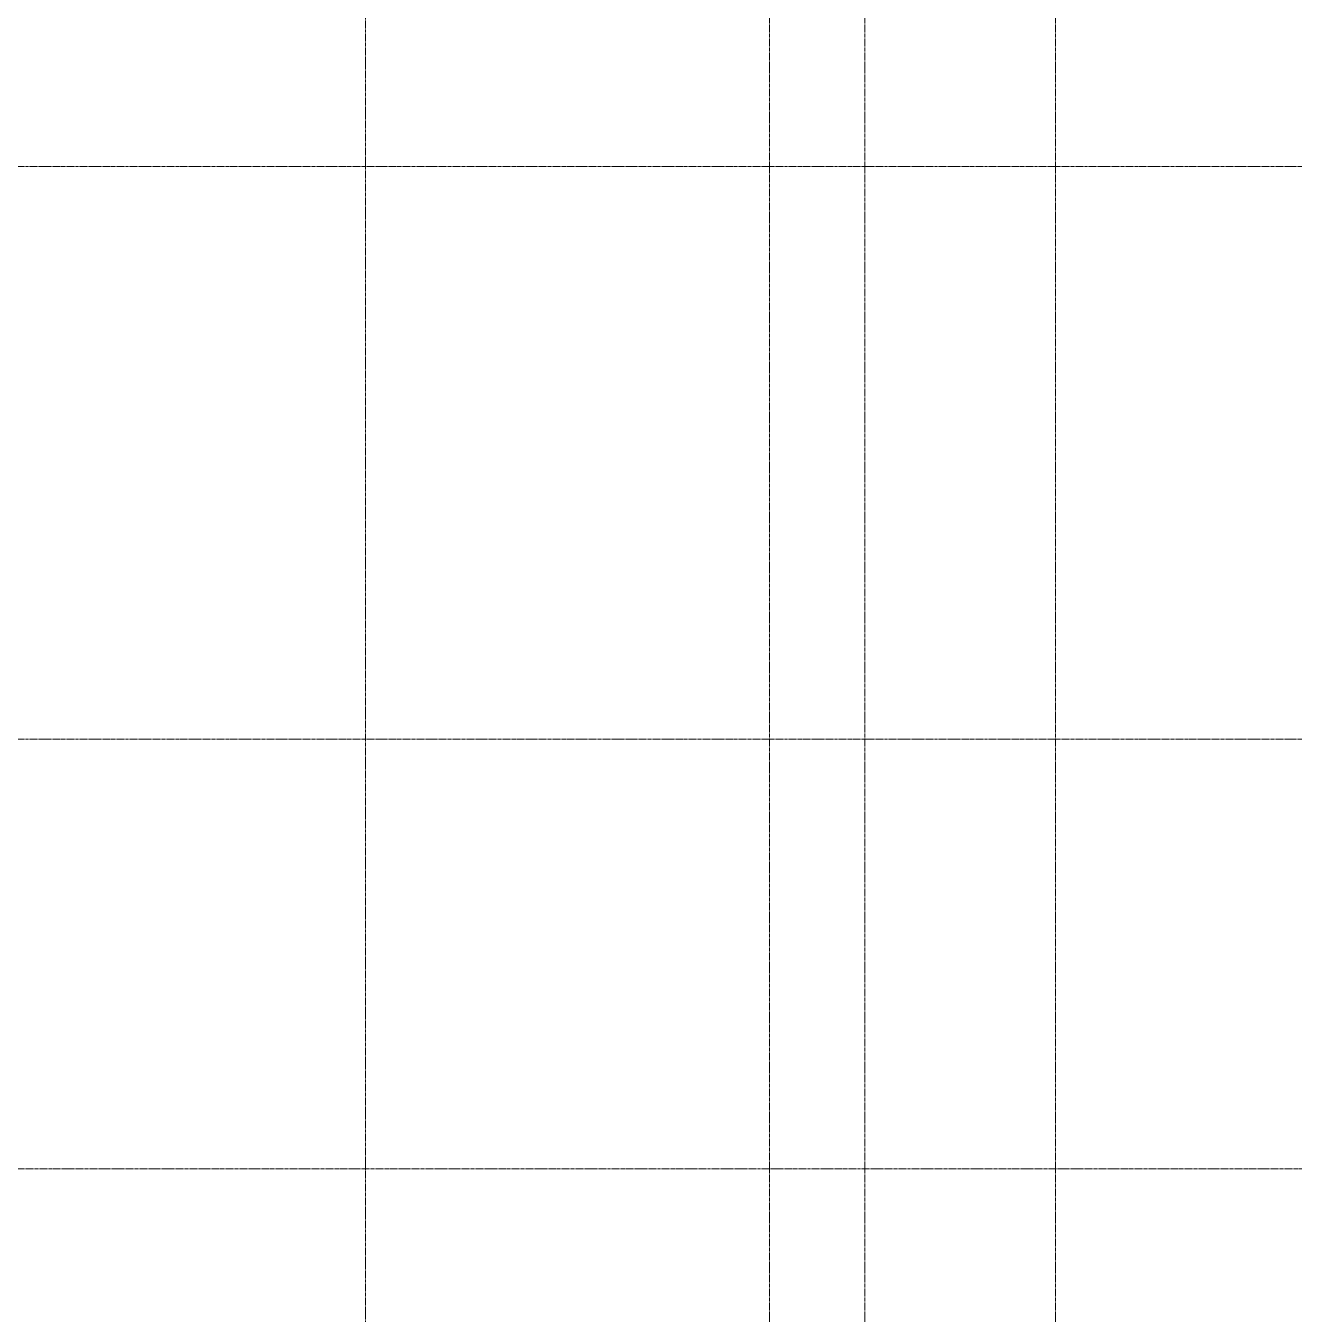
# Model space of a CAD drawing. Header units: millimetres. Extents: x 470010 to 1231400, y -134005 to 421770.
# Drawn here: x 720699 to 728674, y -12326 to -4226 of the extents above; entities that cross this region are included whole.
import ezdxf
from ezdxf.enums import TextEntityAlignment as Align

# ---------------------------------------------------------------- set-up
doc = ezdxf.new("R2010")
doc.units = ezdxf.units.MM
doc.linetypes.add('CENTER2', pattern=[28.575, 19.05, -3.175, 3.175, -3.175])
doc.layers.get('Defpoints').update_dxf_attribs({"color": 140})
doc.layers.add('РД_Оси_100', color=7, linetype='Continuous', lineweight=0, true_color=0x525252)
doc.styles.add('style1', font='ARIALN.TTF')

# ---------------------------------------------------------------- blocks, each defined once
blk = doc.blocks.new('СОШ_2200_АР_ОСИ_М100_28.05.24')
at = {"layer": 'РД_Оси_100', "color": 251, "linetype": 'CENTER2', "true_color": 0x636466}
for p, q in [((49960, -6155), (49960, 139938.679)), ((-5954.958, 88500), (119910, 88500)), ((-5954.958, 84900), (119910, 84900)), ((119910, 82200), (-5954.958, 82200))]:
    blk.add_line(p, q, dxfattribs=at)
for points in [[(52500, 139938.679), (52500, -5755), (52358.276, -6155)], [(53100, 139938.679), (53100, -5755), (52949.266, -6155)], [(54300, 139938.679), (54300, -6155)]]:
    blk.add_lwpolyline(points, dxfattribs=at)
blk = doc.blocks.new('A$C9108343f')
at = {"layer": 'РД_Оси_100'}
blk.add_blockref('СОШ_2200_АР_ОСИ_М100_28.05.24', (7155, 6755), dxfattribs=at)
at = {"layer": 'Defpoints', "color": 18, "true_color": 0x000000, "style": 'style1'}
for p in [(143949.3, 316089.1), (143975, 281639.5), (143890.4, 273244.7), (143840, 264276.8), (143967.8, 254892.4), (12252, 104178.1), (12382.6, 96023.1)]:
    blk.add_attdef('АР-ПОМЕЩЕНИЕ:НАИМЕНОВАНИЕ', text='', height=100, dxfattribs=at).set_placement(p, align=Align.MIDDLE)
at = {"layer": 'Defpoints', "color": 18, "true_color": 0x000000, "style": 'style1', "flags": 8}
for p in [(143951.3, 279099.1), (143848.3, 269251.1), (143875.3, 260094.2), (144049.7, 250824.7), (163419.3, 238153.4), (155897.5, 237966), (183037.2, 237966), (143342.9, 237876.2)]:
    blk.add_attdef('АР-ПОМЕЩЕНИЕ:НАИМЕНОВАНИЕ', text='', height=100, dxfattribs=at).set_placement(p, align=Align.MIDDLE)

msp = doc.modelspace()

# ---------------------------------------------------------------- block references
msp.add_blockref('A$C9108343f', (665718.612, -100366.242))
at = {"layer": 'РД_Оси_100'}
msp.add_blockref('СОШ_2200_АР_ОСИ_М100_28.05.24', (672873.57, -93611.242), dxfattribs=at)

doc.saveas('drawing.dxf')
